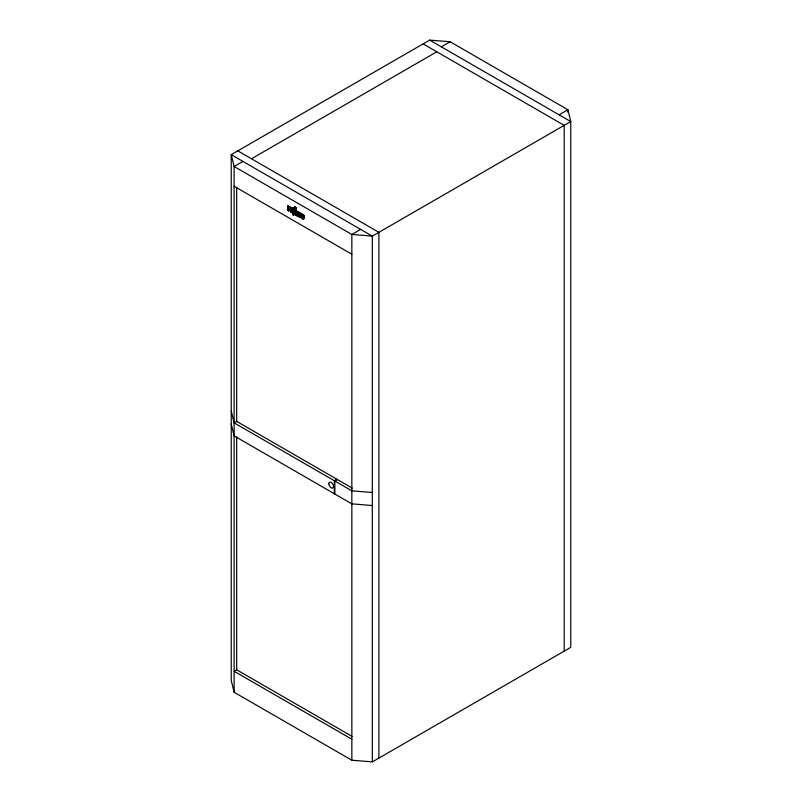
<?xml version="1.0" encoding="UTF-8"?>
<svg xmlns="http://www.w3.org/2000/svg" width="802" height="802" viewBox="0 0 802 802"><rect width="100%" height="100%" fill="white"/><g stroke="black" fill="none" stroke-linecap="round" stroke-linejoin="round"><path stroke-width="1.2" d="M293.482 207.628C296.229 211.818 296.77 207.197 294.434 207.217L294.865 206.956A1.303 0.752 60 0 1 295.477 207.046C299.026 212.159 291.938 205.633 293.732 208.961C296.61 210.024 288.59 205.091 296.138 209.031A1.093 0.632 60 0 0 296.149 208.229L295.226 207.277A1.303 0.752 60 0 0 294.595 207.106M294.645 207.618L294.434 207.217M294.785 214.345L294.665 210.084L295.868 210.465L295.597 215.046L295.868 210.465M293.051 209.041C294.164 216.46 288.199 211.247 289.953 207.367C292.469 207.106 289.833 210.926 291.687 212.069C293.342 212.35 290.655 206.826 293.181 208.911C293.582 216.219 289.011 211.066 290.224 207.207M294.625 208.731L293.281 207.728M296.63 211.347L295.788 211.367L295.948 210.826L298.755 212.129L298.314 212.821L297.432 212.119L297.602 216.209L297.432 212.119M296.219 210.665L295.788 211.367M298.314 212.821L298.755 212.129M299.427 213.172L301.051 216.249M300.69 217.312L299.126 213.923L299.557 213.071M301.061 216.921L299.687 217.432L298.474 215.858L300.409 216.56M303.447 219.066C305.171 215.487 302.033 212.52 303.076 218.174C301.763 219.066 301.432 214.806 302.113 214.074C297.131 213.573 305.341 225.172 304.118 215.227M298.935 212.65C298.605 214.284 301.803 218.515 298.484 215.858M295.597 215.056L294.665 214.515L294.935 209.923M288.449 210.926L288.58 208.46L288.72 210.766L287.517 210.385L287.788 205.793L290.003 207.076L289.753 207.858L288.309 206.856L288.309 208.169L289.743 209.302L288.309 208.169M287.517 210.385L287.788 205.803M291.146 207.738C288.349 211.598 294.184 215.116 292.249 208.37M294.384 207.778L295.186 207.528L295.878 208.39A1.093 0.632 60 0 1 295.858 209.182L295.738 209.302M297.602 216.209L296.67 215.668L296.83 211.778L295.958 211.317M296.67 215.668L296.83 211.778M302.113 214.064L301.692 217.553L303.437 219.056M294.534 209.693C294.865 211.247 292.469 216.981 294.254 214.655C294.865 206.174 292.76 209.081 292.971 215.076M293.241 214.926L293.602 209.162M429.671 40.1L231.237 154.666L231.237 680.437L234.124 692.266L351.847 760.226L372.328 761.9L570.763 647.334L570.763 121.563L567.876 109.734L450.153 41.774L429.671 40.1L570.763 121.563L372.328 236.129L351.847 234.455L234.124 166.495L231.237 154.666L372.328 236.129L372.328 761.9M242.926 161.413L234.124 166.495L234.124 692.266M441.361 46.847L450.153 41.774M251.497 158.776L436.789 51.799M288.309 206.856L288.58 208.019M290.003 207.076L289.763 207.858M293.181 208.911L291.968 208.53M294.665 214.515L295.868 214.896M300.439 214.054C300.209 210.465 296.459 214.585 300.108 216.139M300.71 213.252L300.429 214.044L299.447 213.192M298.665 216.74L300.7 217.352M360.639 229.382L351.847 234.455L351.847 760.226M559.074 114.816L567.876 109.734L567.876 112.21M231.237 411.035L234.124 422.865L236.67 421.391L352.268 488.137M336.89 479.255L334.354 480.729L334.354 493.761M337.401 479.546L334.855 481.02L334.855 494.052M352.228 736.507L236.67 669.79L234.124 671.264L351.847 739.223M299.286 213.232L300.7 213.883M294.625 209.172C291.216 209.232 294.344 205.061 295.477 209.081M298.865 212.7L300.439 213.412M372.328 492.498L351.847 490.824L234.124 422.865M372.328 505.531L351.847 503.856L234.124 435.897L231.237 424.068M423.095 43.889L564.197 125.353L564.197 651.124M237.803 150.876L378.905 232.339L378.905 758.111M287.517 205.954L290.023 207.698M289.943 207.357L290.875 207.898M293.332 209.312L294.264 209.843M294.665 210.084L295.597 210.615M295.948 210.826L298.484 212.279M300.91 213.683L301.843 214.224M302.905 214.836L303.838 215.377M288.58 208.46L289.743 209.302M288.309 208.62L289.472 209.452M287.788 210.234L288.72 210.766M296.94 215.517L297.873 216.049M234.124 186.264L351.847 254.234M303.186 214.685C304.76 221.843 299.737 217.452 301.181 213.532M298.745 215.698L298.935 216.59M236.67 187.297L236.67 421.391M236.67 436.93L236.67 669.79M328.84 483.786A3.308 1.905 60 0 0 332.349 488.147A3.308 1.905 60 0 0 332.349 483.476A3.308 1.905 60 0 0 328.84 483.786"/></g></svg>
